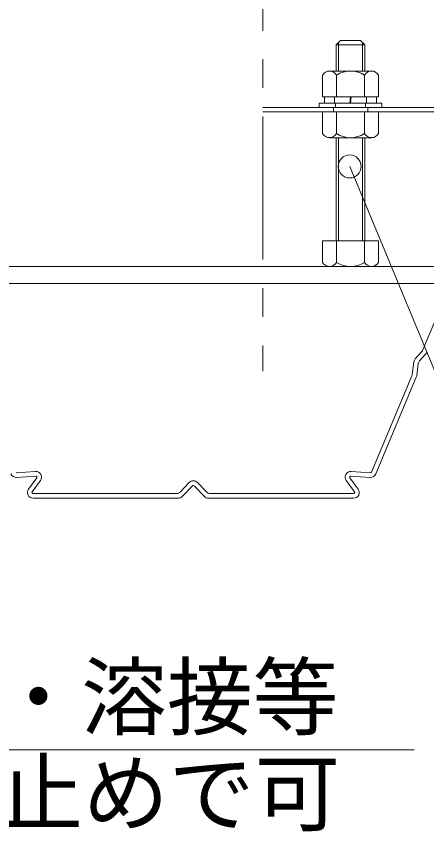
# Model space of a CAD drawing. Units: millimetres, scale not verified. Extents: x -1972 to 2028, y -1403 to 1357.
# Drawn here: x -1043 to -899.4, y -284.2 to 0.8 of the extents above; entities that cross this region are included whole.
import ezdxf
from ezdxf.enums import TextEntityAlignment as Align

# ---------------------------------------------------------------- set-up
doc = ezdxf.new("R2010")
doc.units = ezdxf.units.MM
doc.header["$LTSCALE"] = 10
doc.linetypes.add('CHAIN1', pattern=[8, 5, -1, 1, -1])
doc.linetypes.add('DASHED2', pattern=[3, 2, -1])
doc.layers.add('0-0', color=7, linetype='Continuous', lineweight=9)
doc.styles.add('ＭＳ ゴシック', font='')
doc.styles.get('ＭＳ ゴシック').set_extended_font_data('MS Gothic')

msp = doc.modelspace()

# ---------------------------------------------------------------- linework, layer by layer
at = {"layer": '0-0', "linetype": 'CHAIN1'}
msp.add_line((-956.68, 285.76), (-956.68, -123.25), dxfattribs=at)
at = {"layer": '0-0'}
for p, q in [((-929.51, -7.64), (-931.01, -9.14)), ((-930.21, -8.34), (-930.21, -18.34)), ((-922.51, -7.64), (-929.51, -7.64)), ((-921.81, -18.34), (-921.81, -8.34)), ((-931.01, -9.14), (-931.01, -18.34)), ((-921.01, -18.34), (-921.01, -9.14)), ((-935.83, -27.34), (-935.83, -19.75)), ((-918.65, -18.34), (-933.38, -18.34)), ((-930.92, -27.34), (-930.92, -19.75)), ((-921.11, -27.34), (-921.11, -19.75)), ((-916.2, -27.34), (-916.2, -19.75)), ((-916.2, -27.34), (-935.83, -27.34)), ((-935.06, -27.34), (-926.01, -27.34)), ((-935.06, -27.34), (-935.06, -29.54)), ((-926.26, -27.34), (-934.95, -27.34)), ((-931.56, -27.34), (-931.56, -29.54)), ((-926.01, -27.34), (-926.21, -29.54)), ((-925.82, -27.34), (-926.01, -29.54)), ((-925.82, -27.34), (-916.96, -27.34)), ((-916.55, -27.34), (-924.11, -27.34)), ((-920.46, -27.34), (-920.46, -29.54)), ((-916.96, -27.34), (-916.96, -29.54)), ((-625.01, -31.14), (-956.68, -31.14)), ((-937.01, -29.54), (-937.01, -31.14)), ((-937.01, -29.54), (-915.01, -29.54)), ((-915.01, -31.14), (-937.01, -31.14)), ((-935.06, -29.54), (-926.21, -29.54)), ((-927.4, -29.54), (-934.95, -29.54)), ((-932.01, -32.64), (-932.01, -31.14)), ((-931.26, -29.54), (-931.26, -31.14)), ((-926.01, -29.54), (-916.96, -29.54)), ((-920.76, -29.54), (-920.76, -31.14)), ((-920.01, -32.64), (-920.01, -31.14)), ((-915.01, -31.14), (-915.01, -29.54)), ((-625.01, -32.64), (-956.68, -32.64)), ((-916.2, -32.64), (-935.83, -32.64)), ((-935.83, -32.64), (-935.83, -40.22)), ((-935.06, -32.64), (-926.01, -32.64)), ((-926.26, -32.64), (-934.95, -32.64)), ((-930.92, -32.64), (-930.92, -40.22)), ((-925.82, -32.64), (-916.96, -32.64)), ((-916.55, -32.64), (-924.11, -32.64)), ((-921.11, -32.64), (-921.11, -40.22)), ((-916.2, -32.64), (-916.2, -40.22)), ((-918.65, -41.64), (-933.38, -41.64)), ((-931.01, -41.64), (-931.01, -77.64)), ((-930.21, -41.64), (-930.21, -77.64)), ((-921.81, -77.64), (-921.81, -41.64)), ((-921.01, -77.64), (-921.01, -41.64)), ((-935.83, -77.64), (-935.83, -85.22)), ((-916.2, -77.64), (-935.83, -77.64)), ((-930.92, -77.64), (-930.92, -85.22)), ((-921.11, -77.64), (-921.11, -85.22)), ((-916.2, -77.64), (-916.2, -85.22)), ((-680.2, -86.64), (-1263.41, -86.64)), ((-502.38, -92.64), (-1081.96, -92.64)), ((-900.72, -115.81), (-891, -92.64)), ((-903.35, -118.9), (-901.08, -116.36)), ((-901.82, -119.6), (-899.71, -117.23)), ((-904.41, -124.42), (-903.84, -119.98)), ((-902.86, -124.84), (-902.32, -120.68)), ((-918.65, -158.53), (-904.55, -124.93)), ((-917.18, -159.15), (-903, -125.35)), ((-1036.26, -158.29), (-1042.95, -158.77)), ((-925.74, -158.29), (-919.05, -158.77)), ((-1036.14, -159.89), (-1042.84, -160.37)), ((-1038.67, -164.46), (-1035.79, -160.52)), ((-1037.38, -165.4), (-1034.5, -161.47)), ((-985.55, -165.43), (-982.44, -162.2)), ((-976.45, -165.43), (-979.56, -162.2)), ((-924.62, -165.4), (-927.5, -161.47)), ((-923.33, -164.46), (-926.21, -160.52)), ((-925.86, -159.89), (-919.16, -160.37)), ((-981.29, -163.31), (-984.87, -167.03)), ((-981.29, -163.31), (-984.87, -167.03)), ((-980.71, -163.31), (-977.13, -167.03)), ((-980.71, -163.31), (-977.13, -167.03)), ((-986.99, -166.04), (-1037.06, -166.04)), ((-986.31, -167.64), (-1037.06, -167.64)), ((-975.69, -167.64), (-924.94, -167.64)), ((-975.01, -166.04), (-924.94, -166.04))]:
    msp.add_line(p, q, dxfattribs=at)
at = {"layer": '0-0', "linetype": 'DASHED2'}
for p, q in [((-932.01, -31.14), (-932.01, -32.64)), ((-920.01, -31.14), (-920.01, -32.64))]:
    msp.add_line(p, q, dxfattribs=at)
at = {"layer": '0-0'}
for points in [[(-931.01, -9.14), (-921.01, -9.14), (-922.51, -7.64)], [(-926.29, -51.7), (-847.98, -239.98), (-238.85, -239.98)], [(-1200.15, -85.64), (-1148.58, -255.62), (-903.78, -255.62)], [(-933.38, -86.64), (-918.65, -86.64), (-933.38, -86.64)]]:
    msp.add_lwpolyline(points, dxfattribs=at)
msp.add_circle((-926.29, -51.7), 4.01, dxfattribs=at)
for centre, radius, start, end in [((-933.38, -21.17), 2.83, 29.9998, 149.9999), ((-926.01, -27.55), 9.21, 57.7959, 122.2043), ((-918.65, -21.17), 2.83, 29.9998, 149.9999), ((-933.38, -38.8), 2.83, 210.0001, 330.0002), ((-926.01, -32.43), 9.21, 237.7957, 302.2042), ((-918.65, -38.8), 2.83, 210.0001, 330.0002), ((-933.38, -83.8), 2.83, 210.0001, 330.0002), ((-926.01, -77.43), 9.21, 237.7957, 302.2042), ((-918.65, -83.8), 2.83, 210.0001, 330.0002), ((-902.57, -115.03), 2, 318.1798, 337.2326), ((-901.2, -115.9), 2, 318.1798, 337.2326), ((-901.86, -120.24), 2, 138.1798, 172.614), ((-900.33, -120.93), 2, 138.1798, 172.614), ((-906.4, -124.16), 2, 337.2326, 352.614), ((-904.84, -124.58), 2, 337.2326, 352.614), ((-1042.98, -158.37), 2, 202.7674, 274.0856), ((-1036.11, -160.29), 2, 323.7865, 94.0856), ((-925.89, -160.29), 2, 85.9144, 216.2135), ((-919.02, -158.37), 2, 265.9144, 337.2326), ((-919.02, -158.37), 0.4, 265.9144, 337.2326), ((-1036.11, -160.29), 0.4, 323.7865, 94.0856), ((-981, -163.58), 2, 90, 136.0609), ((-981, -163.58), 2, 90, 136.0609), ((-981, -163.58), 2, 43.9391, 90), ((-981, -163.58), 2, 43.9391, 90), ((-925.89, -160.29), 0.4, 85.9144, 216.2135), ((-1037.06, -165.64), 2, 143.7865, 270), ((-981, -163.58), 0.4, 90, 136.0609), ((-981, -163.58), 0.4, 90, 136.0609), ((-924.94, -165.64), 2, 270, 36.2135), ((-1037.06, -165.64), 0.4, 143.7865, 270), ((-986.99, -164.04), 2, 270, 316.0609), ((-986.99, -164.04), 2, 270, 316.0609), ((-986.31, -165.64), 2, 270, 316.0609), ((-986.31, -165.64), 2, 270, 316.0609), ((-975.69, -165.64), 2, 223.9391, 270), ((-975.69, -165.64), 2, 223.9391, 270), ((-975.01, -164.04), 2, 223.9391, 270), ((-975.01, -164.04), 2, 223.9391, 270), ((-924.94, -165.64), 0.4, 270, 36.2135)]:
    msp.add_arc(centre, radius, start, end, dxfattribs=at)

# ---------------------------------------------------------------- texts
at = {"layer": '0-0', "style": 'ＭＳ ゴシック'}
for s, p in [('ビス・溶接等', (-1110.21, -254.73)), ('※仮止めで可', (-1109.59, -288.31))]:
    msp.add_text(s, height=21.99, dxfattribs=at).set_placement(p, align=Align.BOTTOM_LEFT)

doc.saveas('drawing.dxf')
